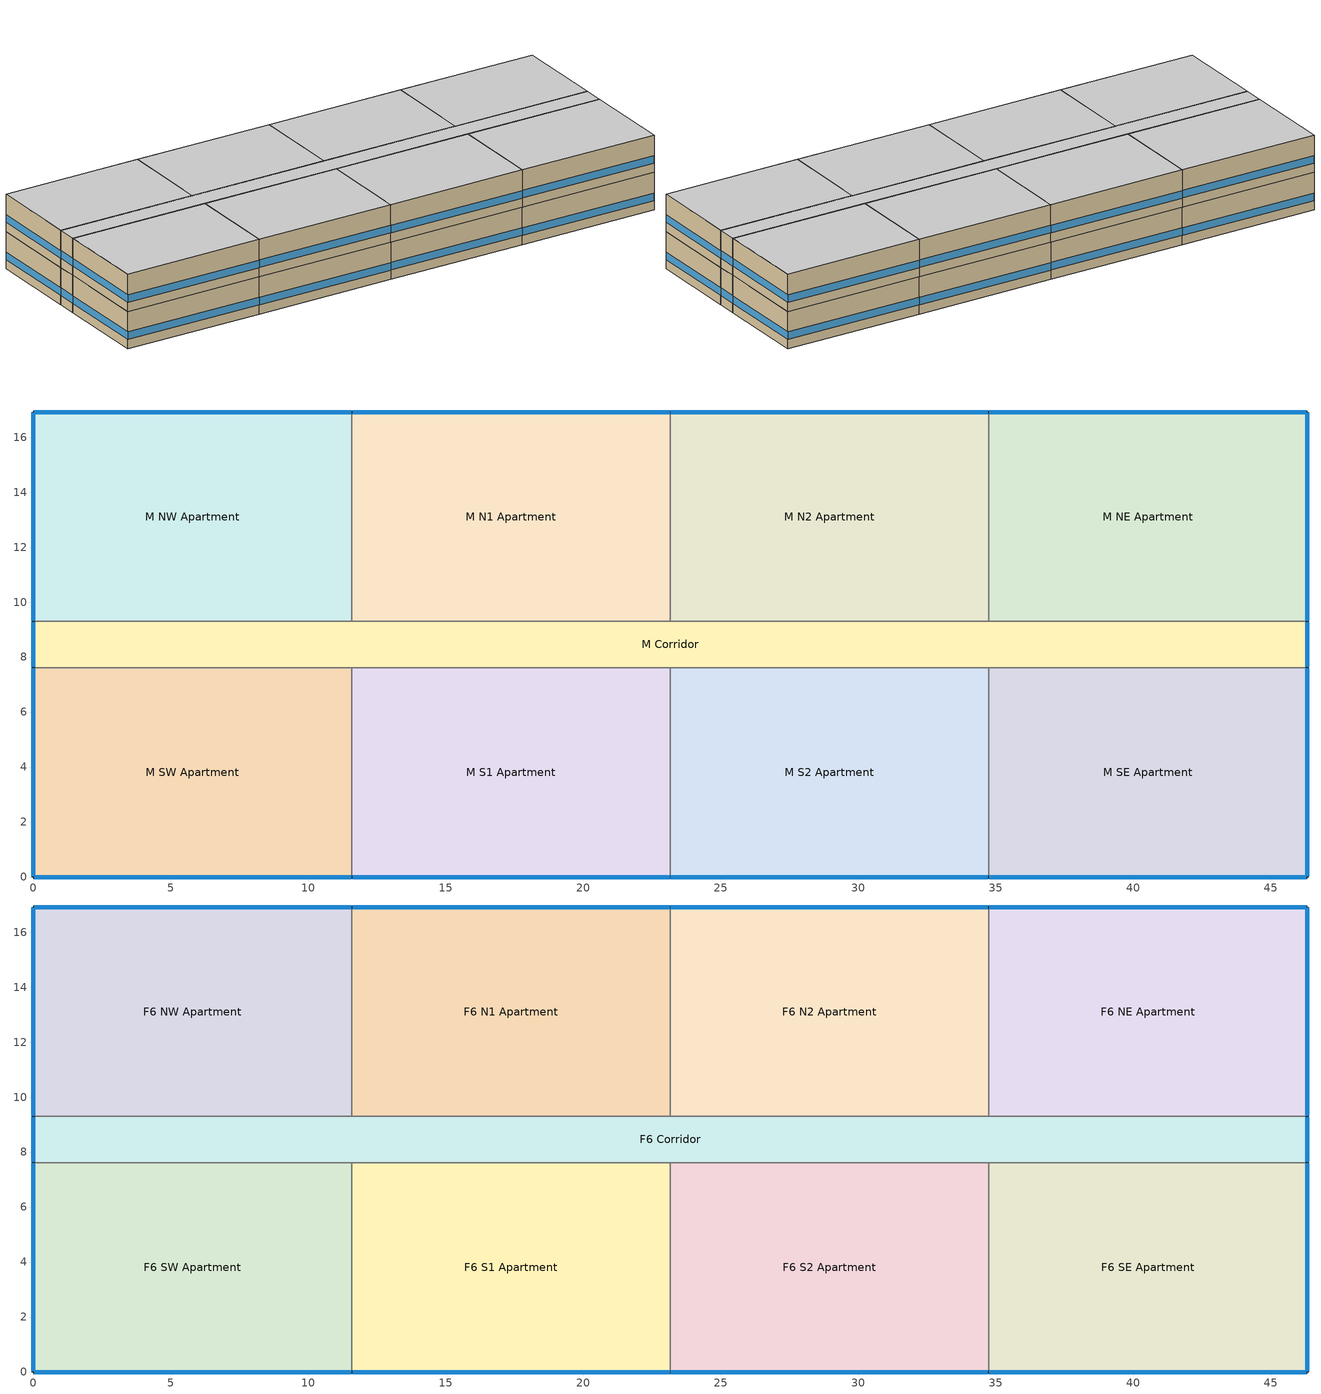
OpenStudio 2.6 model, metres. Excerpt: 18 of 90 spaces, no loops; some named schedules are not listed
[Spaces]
M S1 Apartment
 floor to F4 S1 Apartment: 23.16,7.62 23.16,0 11.58,0 11.58,7.62 z12.19
 wall outside: 11.58,0 23.16,0 z12.19:15.24
 wall to M Corridor: 23.16,7.62 11.58,7.62 z12.19:15.24
 wall to M S2 Apartment: 23.16,0 23.16,7.62 z12.19:15.24
 wall to M SW Apartment: 11.58,7.62 11.58,0 z12.19:15.24
 window: 11.61,0 23.14,0 z12.95:13.57
M Corridor
 floor to F4 Corridor: 46.33,9.3 46.33,7.62 0,7.62 0,9.3 z12.19
 wall outside: 46.33,7.62 46.33,9.3 / 0,9.3 0,7.62 z12.19:15.24
 wall to M SE Apartment: 34.75,7.62 46.33,7.62 z12.19:15.24
 wall to M NW Apartment: 11.58,9.3 0,9.3 z12.19:15.24
 wall to M SW Apartment: 0,7.62 11.58,7.62 z12.19:15.24
 wall to M N2 Apartment: 34.75,9.3 23.16,9.3 z12.19:15.24
 wall to M N1 Apartment: 23.16,9.3 11.58,9.3 z12.19:15.24
 wall to M NE Apartment: 46.33,9.3 34.75,9.3 z12.19:15.24
 wall to M S2 Apartment: 23.16,7.62 34.75,7.62 z12.19:15.24
 window: 46.33,7.65 46.33,9.27 / 0,9.27 0,7.65 z12.95:13.58
M NW Apartment
 floor to F4 NW Apartment: 11.58,16.92 11.58,9.3 0,9.3 0,16.92 z12.19
 wall outside: 11.58,16.92 0,16.92 0,9.3 z12.19:15.24
 wall to M N1 Apartment: 11.58,9.3 11.58,16.92 z12.19:15.24
 window: 11.56,16.92 0.03,16.92 / 0,16.89 0,9.32 z12.95:13.57
M N2 Apartment
 floor to F4 N2 Apartment: 34.75,16.92 34.75,9.3 23.16,9.3 23.16,16.92 z12.19
 wall outside: 34.75,16.92 23.16,16.92 z12.19:15.24
 wall to M NE Apartment: 34.75,9.3 34.75,16.92 z12.19:15.24
 wall to M N1 Apartment: 23.16,16.92 23.16,9.3 z12.19:15.24
 window: 34.72,16.92 23.19,16.92 z12.95:13.57
M SW Apartment
 floor to F4 SW Apartment: 11.58,7.62 11.58,0 0,0 0,7.62 z12.19
 wall outside: 0,7.62 0,0 11.58,0 z12.19:15.24
 window: 0.03,0 11.56,0 / 0,7.59 0,0.03 z12.95:13.57
M SE Apartment
 floor to F4 SE Apartment: 46.33,7.62 46.33,0 34.75,0 34.75,7.62 z12.19
 wall outside: 34.75,0 46.33,0 46.33,7.62 z12.19:15.24
 wall to M S2 Apartment: 34.75,7.62 34.75,0 z12.19:15.24
 window: 46.33,0.03 46.33,7.59 / 34.77,0 46.3,0 z12.95:13.57
M N1 Apartment
 floor to F4 N1 Apartment: 23.16,16.92 23.16,9.3 11.58,9.3 11.58,16.92 z12.19
 wall outside: 23.16,16.92 11.58,16.92 z12.19:15.24
 window: 23.14,16.92 11.61,16.92 z12.95:13.57
M NE Apartment
 floor to F4 NE Apartment: 46.33,16.92 46.33,9.3 34.75,9.3 34.75,16.92 z12.19
 wall outside: 46.33,9.3 46.33,16.92 34.75,16.92 z12.19:15.24
 window: 46.33,9.32 46.33,16.89 / 46.3,16.92 34.77,16.92 z12.95:13.57
M S2 Apartment
 floor to F4 S2 Apartment: 34.75,7.62 34.75,0 23.16,0 23.16,7.62 z12.19
 wall outside: 23.16,0 34.75,0 z12.19:15.24
 window: 23.19,0 34.72,0 z12.95:13.57
F6 S2 Apartment
 floor to M S2 Apartment: 34.75,7.62 34.75,0 23.16,0 23.16,7.62 z15.24
 wall outside: 23.16,0 34.75,0 z15.24:18.29
 wall to F6 Corridor: 34.75,7.62 23.16,7.62 z15.24:18.29
 wall to F6 S1 Apartment: 23.16,7.62 23.16,0 z15.24:18.29
 wall to F6 SE Apartment: 34.75,0 34.75,7.62 z15.24:18.29
 window: 23.19,0 34.72,0 z16:16.61
 ceiling to F7 S2 Apartment: 34.75,0 34.75,7.62 23.16,7.62 23.16,0 z18.29
F6 NE Apartment
 floor to M NE Apartment: 46.33,16.92 46.33,9.3 34.75,9.3 34.75,16.92 z15.24
 wall outside: 46.33,9.3 46.33,16.92 34.75,16.92 z15.24:18.29
 wall to F6 N2 Apartment: 34.75,16.92 34.75,9.3 z15.24:18.29
 wall to F6 Corridor: 34.75,9.3 46.33,9.3 z15.24:18.29
 window: 46.33,9.32 46.33,16.89 / 46.3,16.92 34.77,16.92 z16:16.61
 ceiling to F7 NE Apartment: 46.33,9.3 46.33,16.92 34.75,16.92 34.75,9.3 z18.29
F6 S1 Apartment
 floor to M S1 Apartment: 23.16,7.62 23.16,0 11.58,0 11.58,7.62 z15.24
 wall outside: 11.58,0 23.16,0 z15.24:18.29
 wall to F6 SW Apartment: 11.58,7.62 11.58,0 z15.24:18.29
 wall to F6 Corridor: 23.16,7.62 11.58,7.62 z15.24:18.29
 window: 11.61,0 23.14,0 z16:16.61
 ceiling to F7 S1 Apartment: 23.16,0 23.16,7.62 11.58,7.62 11.58,0 z18.29
F6 Corridor
 floor to M Corridor: 46.33,9.3 46.33,7.62 0,7.62 0,9.3 z15.24
 wall outside: 46.33,7.62 46.33,9.3 / 0,9.3 0,7.62 z15.24:18.29
 wall to F6 N1 Apartment: 23.16,9.3 11.58,9.3 z15.24:18.29
 wall to F6 SE Apartment: 34.75,7.62 46.33,7.62 z15.24:18.29
 wall to F6 SW Apartment: 0,7.62 11.58,7.62 z15.24:18.29
 wall to F6 N2 Apartment: 34.75,9.3 23.16,9.3 z15.24:18.29
 wall to F6 NW Apartment: 11.58,9.3 0,9.3 z15.24:18.29
 window: 46.33,7.65 46.33,9.27 / 0,9.27 0,7.65 z16:16.63
 ceiling to F7 Corridor: 46.33,7.62 46.33,9.3 0,9.3 0,7.62 z18.29
F6 SE Apartment
 floor to M SE Apartment: 46.33,7.62 46.33,0 34.75,0 34.75,7.62 z15.24
 wall outside: 34.75,0 46.33,0 46.33,7.62 z15.24:18.29
 window: 46.33,0.03 46.33,7.59 / 34.77,0 46.3,0 z16:16.61
 ceiling to F7 SE Apartment: 46.33,0 46.33,7.62 34.75,7.62 34.75,0 z18.29
F6 N1 Apartment
 floor to M N1 Apartment: 23.16,16.92 23.16,9.3 11.58,9.3 11.58,16.92 z15.24
 wall outside: 23.16,16.92 11.58,16.92 z15.24:18.29
 wall to F6 N2 Apartment: 23.16,9.3 23.16,16.92 z15.24:18.29
 wall to F6 NW Apartment: 11.58,16.92 11.58,9.3 z15.24:18.29
 window: 23.14,16.92 11.61,16.92 z16:16.61
 ceiling to F7 N1 Apartment: 23.16,9.3 23.16,16.92 11.58,16.92 11.58,9.3 z18.29
F6 NW Apartment
 floor to M NW Apartment: 11.58,16.92 11.58,9.3 0,9.3 0,16.92 z15.24
 wall outside: 11.58,16.92 0,16.92 0,9.3 z15.24:18.29
 window: 11.56,16.92 0.03,16.92 / 0,16.89 0,9.32 z16:16.61
 ceiling to F7 NW Apartment: 11.58,9.3 11.58,16.92 0,16.92 0,9.3 z18.29
F6 N2 Apartment
 floor to M N2 Apartment: 34.75,16.92 34.75,9.3 23.16,9.3 23.16,16.92 z15.24
 wall outside: 34.75,16.92 23.16,16.92 z15.24:18.29
 window: 34.72,16.92 23.19,16.92 z16:16.61
 ceiling to F7 N2 Apartment: 34.75,9.3 34.75,16.92 23.16,16.92 23.16,9.3 z18.29
F6 SW Apartment
 floor to M SW Apartment: 11.58,7.62 11.58,0 0,0 0,7.62 z15.24
 wall outside: 0,7.62 0,0 11.58,0 z15.24:18.29
 window: 0.03,0 11.56,0 / 0,7.59 0,0.03 z16:16.61
 ceiling to F7 SW Apartment: 11.58,0 11.58,7.62 0,7.62 0,0 z18.29
[Site]
Yellowknife AP_NT_CAN: Latitude {deg}=62.463; Longitude {deg}=-114.44; Time Zone {hr}=-7; Elevation {m}=205.7; Terrain=City
[Building]
HighriseApartment-CAN_NT_Yellowknife.AP.719360_CWEC2016.epw created: 2019-08-15 18:41:50 +0000: North Axis {deg}=0; Default Construction Set=BTAP-Mass at hdd = 8170.0; Standards Number of Stories=10; Standards Number of Above Ground Stories=10; Standards Building Type=NECB2017_HighriseApartment
[Site:WaterMainsTemperature]
Calculation Method=Correlation; Annual Average Outdoor Air Temperature {C}=-3.45833; Maximum Difference In Monthly Average Outdoor Air Temperatures {deltaC}=42.9
[Site:GroundTemperature:BuildingSurface]
19.527, 19.502, 19.536, 19.598, 20.002, 21.64, 22.225, 22.375, 21.449, 20.121, 19.802, 19.633
[SizingPeriod:DesignDay] Barometric Pressure {Pa}=98878; Sky Clearness=0; Rain Indicator=0; Snow Indicator=0; Day of Month=21; Daylight Saving Time Indicator=0; Humidity Indicating Type=Wetbulb; Dry-Bulb Temperature Range Modifier Type=DefaultMultipliers
Name | Maximum Dry-Bulb Temperature {C} | Daily Dry-Bulb Temperature Range {deltaC} | Humidity Indicating Conditions at Maximum Dry-Bulb | Wind Speed {m/s} | Wind Direction {deg} | Month | Day Type | Solar Model Indicator | ASHRAE Taub | ASHRAE Taud
Yellowknife AP Ann Clg .4% Condns DB=>MWB | 25.4 | 7.9 | 16 | 4 | 150 | 7 | SummerDesignDay | ASHRAETau | 0.369 | 2.418
Yellowknife AP Ann Htg 99.6% Condns DB | -40.5 | 0 | -40.5 | 1.7 | 310 | 1 | WinterDesignDay | ASHRAEClearSky
[Material:NoMass] Roughness=Smooth; Thermal Absorptance=0.9; Solar Absorptance=0.7
Name | Thermal Resistance {m2-K/W} | Visible Absorptance
Typical Carpet Pad | 0.21648 | 0.8
Typical Insulation 1 | 6.78179 | 0.7
Typical Insulation 2 | 5.19354 | 0.7
Typical Insulation 3 | 8.26445 | 0.7
Typical Carpet Pad 2 | 2.57255 | 0.8
Typical Carpet Pad 3 | 4.69593 | 0.8
Typical Insulation 4 | 0.714268 | 0.7
Typical Insulation 5 | 0.714286 | 0.7
[Material]
Name | Roughness | Thickness {m} | Conductivity {W/m-K} | Density {kg/m3} | Specific Heat {J/kg-K} | Thermal Absorptance | Solar Absorptance | Visible Absorptance
100mm Normalweight concrete floor | MediumSmooth | 0.1016 | 2.31 | 2322 | 832
G01 13mm gypsum board | Smooth | 0.0127 | 0.16 | 800 | 1090 | 0.9 | 0.7 | 0.5
G05 25mm wood | MediumSmooth | 0.0254 | 0.15 | 608 | 1630 | 0.9 | 0.5 | 0.5
4 in. Normalweight Concrete Floor | MediumRough | 0.1016 | 2.31 | 2322 | 832 | 0.9 | 0.7 | 0.7
1IN Stucco | Smooth | 0.0253 | 0.6918 | 1858 | 837 | 0.9 | 0.7 | 0.92
8IN CONCRETE HW RefBldg | Rough | 0.2032 | 1.311 | 2240 | 836.8 | 0.9 | 0.7 | 0.7
1/2IN Gypsum | Smooth | 0.0127 | 0.16 | 784.9 | 830 | 0.9 | 0.4 | 0.4
Metal Roof Surface; F08 Metal surface | Smooth | 0.0008 | 45.28 | 7824 | 500 | 0.9 | 0.7 | 0.7
6 in. Normalweight Concrete Floor | MediumRough | 0.1524 | 2.31 | 2322 | 832 | 0.9 | 0.7 | 0.7
[Construction]
BTAP-Int-Floor: 100mm Normalweight concrete floor, Typical Carpet Pad
BTAP-Int-Wall: G01 13mm gypsum board, G01 13mm gypsum board
BTAP-Int-Ceiling: Typical Carpet Pad, 100mm Normalweight concrete floor
BTAP-Ext-DaylightDiffuser: SimpleGlazing
BTAP-Int-Door: G05 25mm wood
BTAP-Ext-Floor-Mass:U-0.142: Typical Insulation 1, 4 in. Normalweight Concrete Floor, Typical Carpet Pad
BTAP-Ext-Wall-Mass:U-0.183: 1IN Stucco, 8IN CONCRETE HW RefBldg, Typical Insulation 2, 1/2IN Gypsum
BTAP-Ext-Roof-Metal:U-0.12099999999999998: Metal Roof Surface, Typical Insulation 3
BTAP-Grnd-Floor-Mass:U-0.379: 6 in. Normalweight Concrete Floor, Typical Carpet Pad 2
BTAP-Grnd-Roof-Mass:U-0.21: 6 in. Normalweight Concrete Floor, Typical Carpet Pad 3
BTAP-Ext-Door:U-1.4: F08 Metal surface, Typical Insulation 4
BTAP-Ext-OverHeadDoor:U-1.4: Typical Insulation 5
BTAP-Ext-DaylightDiffuser:U=0.140 SHGC=0.600: SimpleGlazing:U=0.140 SHGC=0.600
[DefaultConstructionSet]
BTAP-Mass at hdd = 8170.0: Default Exterior Surface Constructions=BTAP-Mass at hdd = 8170.0; Default Interior Surface Constructions=Default Surface Constructions 2; Default Ground Contact Surface Constructions=BTAP-Mass at hdd = 8170.0 1; Default Exterior SubSurface Constructions=BTAP-Mass at hdd = 8170.0; Default Interior SubSurface Constructions=Default Sub Surface Constructions 2; Interior Partition Construction=BTAP-Int-Door
[DefaultSurfaceConstructions]
Name | Floor Construction | Wall Construction | Roof Ceiling Construction
Default Surface Constructions 2 | BTAP-Int-Floor | BTAP-Int-Wall | BTAP-Int-Ceiling
BTAP-Mass at hdd = 8170.0 | BTAP-Ext-Floor-Mass:U-0.142 | BTAP-Ext-Wall-Mass:U-0.183 | BTAP-Ext-Roof-Metal:U-0.12099999999999998
BTAP-Mass at hdd = 8170.0 1 | BTAP-Grnd-Floor-Mass:U-0.379 | BTAP-Grnd-Roof-Mass:U-0.21 | BTAP-Grnd-Roof-Mass:U-0.21
[DefaultSubSurfaceConstructions]
Name | Fixed Window Construction | Operable Window Construction | Door Construction | Glass Door Construction | Overhead Door Construction | Skylight Construction | Tubular Daylight Dome Construction | Tubular Daylight Diffuser Construction
Default Sub Surface Constructions 2 | BTAP-Ext-DaylightDiffuser | BTAP-Ext-DaylightDiffuser | BTAP-Int-Door
BTAP-Mass at hdd = 8170.0 | BTAP-Ext-DaylightDiffuser:U=0.140 SHGC=0.600 | BTAP-Ext-DaylightDiffuser:U=0.140 SHGC=0.600 | BTAP-Ext-Door:U-1.4 | BTAP-Ext-DaylightDiffuser:U=0.140 SHGC=0.600 | BTAP-Ext-OverHeadDoor:U-1.4 | BTAP-Ext-DaylightDiffuser:U=0.140 SHGC=0.600 | BTAP-Ext-DaylightDiffuser:U=0.140 SHGC=0.600 | BTAP-Ext-DaylightDiffuser:U=0.140 SHGC=0.600
[WindowMaterial:SimpleGlazingSystem] Solar Heat Gain Coefficient=0.6; Visible Transmittance=0.21
Name | U-Factor {W/m2-K}
SimpleGlazing | 2.2
SimpleGlazing:U=0.140 SHGC=0.600 | 1.4
[Space] Part of Total Floor Area=Yes
Name | Space Type | Building Story | Thermal Zone
F6 NE Apartment | Space Function Dwelling units general | Building Story 6 | DU_BT=Space Function_ST=Dwelling units general_FL=Building Story 6_SCHG 2
F6 S1 Apartment | Space Function Dwelling units general | Building Story 6 | DU_BT=Space Function_ST=Dwelling units general_FL=Building Story 6_SCHG 6
F6 SE Apartment | Space Function Dwelling units general | Building Story 6 | DU_BT=Space Function_ST=Dwelling units general_FL=Building Story 6_SCHG 4
M NE Apartment | Space Function Dwelling units general | Building Story 5 | DU_BT=Space Function_ST=Dwelling units general_FL=Building Story 5_SCHG 2
M S1 Apartment | Space Function Dwelling units general | Building Story 5 | DU_BT=Space Function_ST=Dwelling units general_FL=Building Story 5_SCHG 5
M Corridor | Space Function Corridor/Transition area other-sch-G | Building Story 5 | WILD_ST=Corridor/Transition area other-sch-G_FL=Building Story 5_SCH=G
F6 S2 Apartment | Space Function Dwelling units general | Building Story 6 | DU_BT=Space Function_ST=Dwelling units general_FL=Building Story 6_SCHG 7
M SW Apartment | Space Function Dwelling units general | Building Story 5 | DU_BT=Space Function_ST=Dwelling units general_FL=Building Story 5_SCHG 7
F6 Corridor | Space Function Corridor/Transition area other-sch-G | Building Story 6 | WILD_ST=Corridor/Transition area other-sch-G_FL=Building Story 6_SCH=G
M NW Apartment | Space Function Dwelling units general | Building Story 5 | DU_BT=Space Function_ST=Dwelling units general_FL=Building Story 5_SCHG 6
M N2 Apartment | Space Function Dwelling units general | Building Story 5 | DU_BT=Space Function_ST=Dwelling units general_FL=Building Story 5_SCHG 3
M N1 Apartment | Space Function Dwelling units general | Building Story 5 | DU_BT=Space Function_ST=Dwelling units general_FL=Building Story 5_SCHG 1
F6 N1 Apartment | Space Function Dwelling units general | Building Story 6 | DU_BT=Space Function_ST=Dwelling units general_FL=Building Story 6_SCHG 3
F6 N2 Apartment | Space Function Dwelling units general | Building Story 6 | DU_BT=Space Function_ST=Dwelling units general_FL=Building Story 6_SCHG 1
M SE Apartment | Space Function Dwelling units general | Building Story 5 | DU_BT=Space Function_ST=Dwelling units general_FL=Building Story 5_SCHG
F6 NW Apartment | Space Function Dwelling units general | Building Story 6 | DU_BT=Space Function_ST=Dwelling units general_FL=Building Story 6_SCHG
F6 SW Apartment | Space Function Dwelling units general | Building Story 6 | DU_BT=Space Function_ST=Dwelling units general_FL=Building Story 6_SCHG 5
M S2 Apartment | Space Function Dwelling units general | Building Story 5 | DU_BT=Space Function_ST=Dwelling units general_FL=Building Story 5_SCHG 4
[BuildingStory]
Name | Nominal Z Coordinate {m}
Building Story 5 | 12.1914
Building Story 6 | 15.2393
[SpaceType] Standards Building Type=Space Function
Name | Default Schedule Set | Design Specification Outdoor Air Object | Standards Space Type
Space Function Corridor/Transition area other-sch-G | Space Function Corridor/Transition area other-sch-G Schedule Set | Space Function Corridor/Transition area other-sch-G Ventilation | Corridor/Transition area other-sch-G
Space Function Dwelling units general | Space Function Dwelling units general Schedule Set | Space Function Dwelling units general Ventilation | Dwelling units general
[DefaultScheduleSet]
Space Function Dwelling units general Schedule Set: Number of People Schedule=NECB-G-Occupancy; People Activity Level Schedule=NECB-Activity; Lighting Schedule=NECB-G-Lighting; Electric Equipment Schedule=NECB-G-Electric-Equipment; Infiltration Schedule=Always On
[ThermostatSetpoint:DualSetpoint] Heating Setpoint Temperature Schedule=NECB-G-Thermostat Setpoint-Heating; Cooling Setpoint Temperature Schedule=NECB-G-Thermostat Setpoint-Cooling
Space Function Dwelling units general Thermostat 160; Space Function Dwelling units general Thermostat 161; Space Function Dwelling units general Thermostat 168; Space Function Dwelling units general Thermostat 169; Space Function Dwelling units general Thermostat 182; Space Function Dwelling units general Thermostat 184; Space Function Dwelling units general Thermostat 187; Space Function Dwelling units general Thermostat 188; Space Function Dwelling units general Thermostat 191; Space Function Dwelling units general Thermostat 196; Space Function Dwelling units general Thermostat 208; Space Function Dwelling units general Thermostat 209; Space Function Dwelling units general Thermostat 224; Space Function Dwelling units general Thermostat 227; Space Function Dwelling units general Thermostat 228; Space Function Dwelling units general Thermostat 231; Space Function Corridor/Transition area other-sch-G Thermostat 28; Space Function Corridor/Transition area other-sch-G Thermostat 30
[SpaceInfiltration:DesignFlowRate] Schedule=Always On Discrete; Design Flow Rate Calculation Method=Flow/ExteriorArea; Flow per Exterior Surface Area {m3/s-m2}=0.00025; Constant Term Coefficient=0; Temperature Term Coefficient=0; Velocity Term Coefficient=0.224; Velocity Squared Term Coefficient=0
Name | Space or SpaceType
F6 Corridor Infiltration | F6 Corridor
F6 N1 Apartment Infiltration | F6 N1 Apartment
F6 N2 Apartment Infiltration | F6 N2 Apartment
F6 NE Apartment Infiltration | F6 NE Apartment
F6 NW Apartment Infiltration | F6 NW Apartment
F6 S1 Apartment Infiltration | F6 S1 Apartment
F6 S2 Apartment Infiltration | F6 S2 Apartment
F6 SE Apartment Infiltration | F6 SE Apartment
F6 SW Apartment Infiltration | F6 SW Apartment
M Corridor Infiltration | M Corridor
M N1 Apartment Infiltration | M N1 Apartment
M N2 Apartment Infiltration | M N2 Apartment
M NE Apartment Infiltration | M NE Apartment
M NW Apartment Infiltration | M NW Apartment
M S1 Apartment Infiltration | M S1 Apartment
M S2 Apartment Infiltration | M S2 Apartment
M SE Apartment Infiltration | M SE Apartment
M SW Apartment Infiltration | M SW Apartment
[ThermalZone] Use Ideal Air Loads=No
Name | Thermostat
DU_BT=Space Function_ST=Dwelling units general_FL=Building Story 6_SCHG | Space Function Dwelling units general Thermostat 160
DU_BT=Space Function_ST=Dwelling units general_FL=Building Story 5_SCHG | Space Function Dwelling units general Thermostat 161
DU_BT=Space Function_ST=Dwelling units general_FL=Building Story 5_SCHG 1 | Space Function Dwelling units general Thermostat 168
DU_BT=Space Function_ST=Dwelling units general_FL=Building Story 6_SCHG 1 | Space Function Dwelling units general Thermostat 169
DU_BT=Space Function_ST=Dwelling units general_FL=Building Story 5_SCHG 2 | Space Function Dwelling units general Thermostat 182
DU_BT=Space Function_ST=Dwelling units general_FL=Building Story 5_SCHG 3 | Space Function Dwelling units general Thermostat 184
DU_BT=Space Function_ST=Dwelling units general_FL=Building Story 6_SCHG 2 | Space Function Dwelling units general Thermostat 187
DU_BT=Space Function_ST=Dwelling units general_FL=Building Story 6_SCHG 3 | Space Function Dwelling units general Thermostat 188
DU_BT=Space Function_ST=Dwelling units general_FL=Building Story 6_SCHG 4 | Space Function Dwelling units general Thermostat 191
DU_BT=Space Function_ST=Dwelling units general_FL=Building Story 5_SCHG 4 | Space Function Dwelling units general Thermostat 196
DU_BT=Space Function_ST=Dwelling units general_FL=Building Story 6_SCHG 5 | Space Function Dwelling units general Thermostat 208
DU_BT=Space Function_ST=Dwelling units general_FL=Building Story 6_SCHG 6 | Space Function Dwelling units general Thermostat 209
DU_BT=Space Function_ST=Dwelling units general_FL=Building Story 5_SCHG 5 | Space Function Dwelling units general Thermostat 224
DU_BT=Space Function_ST=Dwelling units general_FL=Building Story 5_SCHG 6 | Space Function Dwelling units general Thermostat 227
DU_BT=Space Function_ST=Dwelling units general_FL=Building Story 6_SCHG 7 | Space Function Dwelling units general Thermostat 228
DU_BT=Space Function_ST=Dwelling units general_FL=Building Story 5_SCHG 7 | Space Function Dwelling units general Thermostat 231
WILD_ST=Corridor/Transition area other-sch-G_FL=Building Story 5_SCH=G | Space Function Corridor/Transition area other-sch-G Thermostat 28
WILD_ST=Corridor/Transition area other-sch-G_FL=Building Story 6_SCH=G | Space Function Corridor/Transition area other-sch-G Thermostat 30
